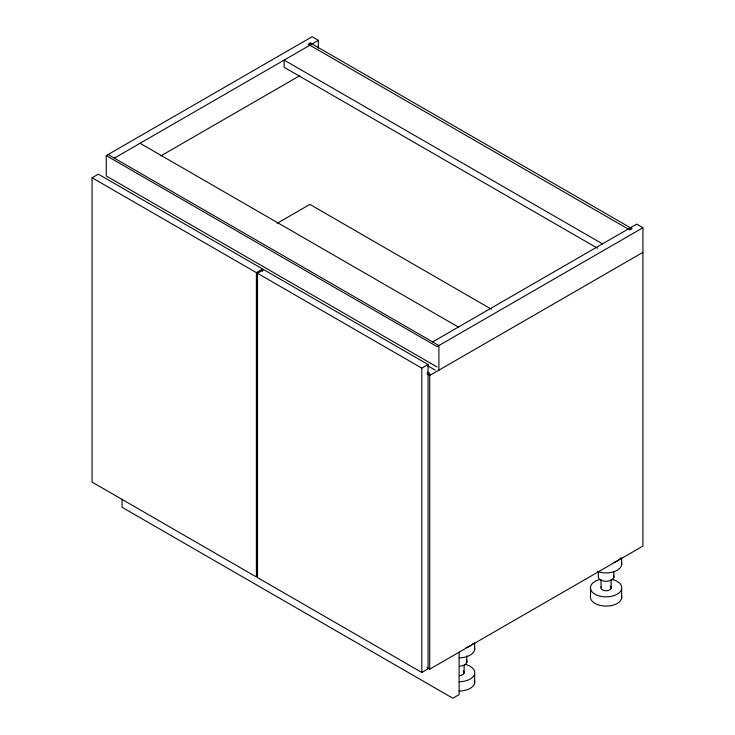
<?xml version="1.0" encoding="UTF-8"?>
<svg xmlns="http://www.w3.org/2000/svg" width="735" height="735" viewBox="0 0 735 735"><rect width="100%" height="100%" fill="white"/><g stroke="black" fill="none" stroke-linecap="round" stroke-linejoin="round"><path stroke-width="1.1" d="M437.068 366.967L106.244 175.968L106.244 155.59L312.09 36.75L318.338 40.361L318.338 48.188M114.329 158.144L318.338 40.361M92.086 177.769L256.396 272.639L256.396 576.966L92.086 482.105L92.086 177.769L98.334 174.167L262.643 269.028L262.643 271.325M160.873 155.884L299.522 75.843M277.168 223.293L309.885 204.403L491.357 309.178M256.396 272.639L262.643 269.028M257.498 273.273L263.746 269.662L428.055 364.523L428.055 668.859L421.807 672.461L257.498 577.6L257.498 273.273L421.807 368.134L428.055 364.523M432.658 341.922L636.666 224.138L642.914 227.749L642.914 546.087L429.718 669.172L427.035 667.628M642.914 227.749L437.068 346.589L106.244 155.59M642.914 252.371L429.718 375.456L427.035 373.913M602.479 243.882L284.151 60.095L284.151 67.308L597.518 248.228M140.054 143.288L458.383 327.066M108.082 154.534L438.905 345.533L438.905 370.146M427.283 365.561L435.23 370.146M427.724 372.186L429.718 373.334L429.718 669.172M621.645 557.874L621.645 565.077M621.645 589.001L621.645 598.262M613.872 571.995L613.872 577.37M611.143 579.364L611.143 588.193M601.037 579.685L601.037 587.403M598.308 571.867L598.308 576.166A7.846 4.529 0 0 0 607.092 581.256A7.846 4.529 0 0 0 613.339 575.046M590.536 586.585L590.536 595.846A15.683 9.059 0 0 0 600.137 605.401L604.087 606.035A15.637 9.031 0 0 0 621.645 595.901M474.617 642.767L474.617 649.97M474.617 673.894L474.617 683.155M466.835 655.813L466.835 662.263M464.116 665.359L464.116 673.076M459.118 652.193L459.118 694.639L452.87 698.25L122.047 507.251L122.047 499.221M421.807 368.134L421.807 672.461M610.133 586.006A5.099 2.94 0 0 1 609.848 589.792A5.099 2.94 0 0 1 603.343 590.279A5.099 2.94 0 0 1 601.386 586.668M612.062 579.419A15.683 9.059 0 0 1 618.558 593.292A15.683 9.059 0 0 1 593.669 593.329A15.683 9.059 0 0 1 600.054 579.437M621.645 562.716A15.683 9.059 0 0 1 614.359 571.564A15.683 9.059 0 0 1 597.39 571.407M620.57 558.095A15.683 9.059 0 0 1 613.955 562.45M463.105 670.899A5.099 2.94 0 0 1 459.733 675.603M465.034 664.311A15.683 9.059 0 0 1 474.452 674.427A15.683 9.059 0 0 1 459.099 681.74M466.312 659.929A7.846 4.529 0 0 1 460.101 666.14M474.617 647.599A15.683 9.059 0 0 1 459.099 657.816M474.608 680.785A15.637 9.031 0 0 1 459.099 691.029M472.963 643.695A15.683 9.059 0 0 1 466.018 647.618M310.436 43.007L308.231 44.284L629.858 229.981L632.063 228.704L310.436 43.007"/></g></svg>
